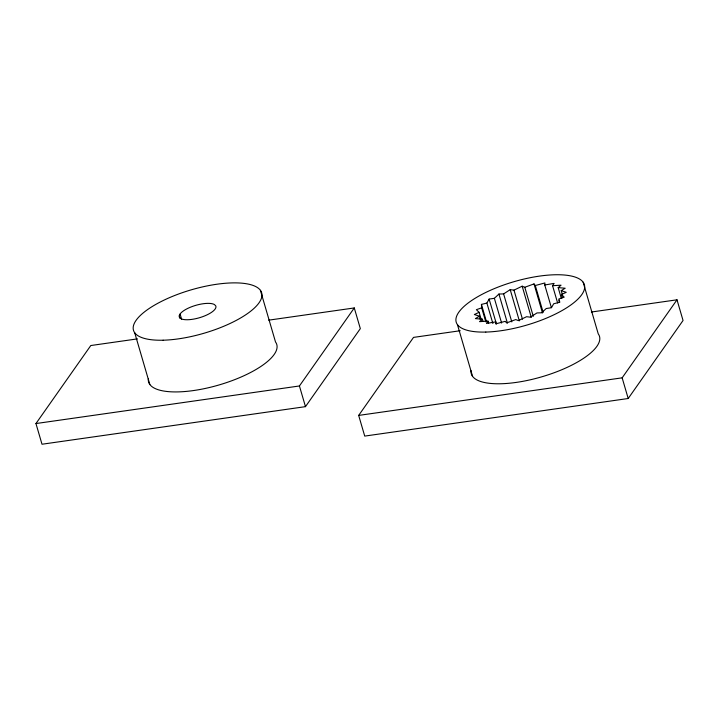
<?xml version="1.0" encoding="UTF-8"?>
<svg xmlns="http://www.w3.org/2000/svg" width="719" height="719" viewBox="0 0 719 719"><rect width="100%" height="100%" fill="white"/><g stroke="black" fill="none" stroke-linecap="round" stroke-linejoin="round"><path stroke-width="1.08" d="M551.374 307.597L544.759 284.985L544.903 282.953L535.287 285.524L534.001 283.915L524.789 287.276L522.174 286.198L513.977 290.134L510.211 289.658L503.606 293.9L498.932 294.053L494.366 298.304L489.118 299.086L486.889 303.067L492.875 323.523M483.024 321.357L482.395 319.209L479.537 321.636L488.003 321.132L486.457 323.442L495.813 321.851L495.679 323.883L505.295 321.312L506.571 322.921L515.793 319.56L518.408 320.638L526.596 316.702L530.37 317.178L536.976 312.936L541.641 312.783L546.215 308.523L551.464 307.741L553.684 303.769L559.157 302.411L558.879 298.987L564.199 297.154L561.449 294.502L566.257 292.318L561.206 290.629L562.465 294.934M557.611 302.933L552.569 285.704L554.124 283.394L544.759 284.985M268.681 320.162L354.278 307.948L360.327 328.628L305.476 406.648L41.999 444.234L35.95 423.554L90.801 345.533L137.5 338.874M35.95 423.554L299.428 385.968L354.278 307.948M591.404 312.019L677.001 299.805L683.05 320.485L628.199 398.506L364.722 436.091L358.673 415.411L413.524 337.391L460.223 330.731M358.673 415.411L622.151 377.834L677.001 299.805M561.332 298.394L558.178 287.627L561.036 285.191L552.569 285.704M480.31 319.434L479.366 316.207L475.403 318.598L482.395 319.209M561.206 290.629L565.179 288.238L558.178 287.627M481.335 319.865L479.133 312.334L474.324 314.518L479.366 316.207M486.889 303.067L481.424 304.416L481.694 307.849L476.373 309.682L479.133 312.334M622.151 377.834L628.199 398.506M583.127 282.172L598.244 333.859A66.777 22.622 -16.3 0 1 541.191 376.981A66.777 22.622 -16.3 0 1 471.053 370.644M561.449 294.502L562.393 297.738M559.193 300.066L559.822 302.214M535.287 285.524L543.16 312.441M534.001 283.915L542.503 312.99M524.789 287.276L533.291 316.351M522.174 286.198L531.305 317.43M513.977 290.134L522.479 319.209M510.211 289.658L519.343 320.881M503.606 293.9L511.793 321.896M498.932 294.053L507.434 323.128M494.366 298.304L501.61 323.074M489.118 299.086L496.443 324.008M488.003 321.132L488.632 323.289M481.424 304.416L486.457 321.645M481.694 307.849L485.792 321.851M457.446 324.664L472.563 376.352M299.428 385.968L305.476 406.648M260.404 290.314L275.521 342.001A66.777 22.622 -16.3 0 1 218.468 385.123A66.777 22.622 -16.3 0 1 148.33 378.787M180.118 314.05L181.628 319.218M179.301 315.965L179.903 318.032M134.723 332.807L149.84 384.494M180.424 313.52L179.274 315.515L179.373 317.232A19.08 6.462 -16.3 0 0 200.349 317.465A19.08 6.462 -16.3 0 0 215.754 305.881L214.415 304.541A19.08 6.462 -16.3 0 0 197.186 304.955A19.08 6.462 -16.3 0 0 180.424 313.52M485.828 332.061A66.777 22.622 -16.3 0 0 584.637 287.879A66.777 22.622 -16.3 0 0 490.394 290.305A66.777 22.622 -16.3 0 0 485.828 332.061M163.114 340.204A66.777 22.622 -16.3 0 0 261.923 296.021A66.777 22.622 -16.3 0 0 167.671 298.448A66.777 22.622 -16.3 0 0 163.114 340.204"/></g></svg>
